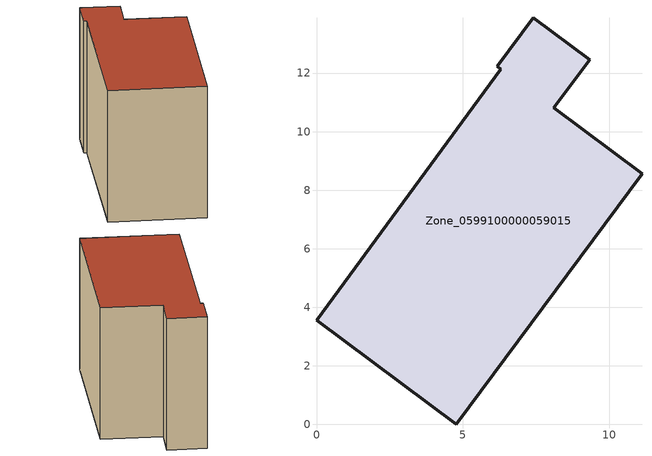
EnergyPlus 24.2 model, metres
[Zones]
Zone_0599100000059015
 floor ground (C_G): 8.11,10.81 11.12,8.55 4.78,0 0,3.55 6.3,12.13 6.17,12.24 7.4,13.89 9.33,12.45 z1.24
 wall outside (C_F): 11.12,8.55 8.11,10.81 9.33,12.45 7.4,13.89 6.17,12.24 6.3,12.13 0,3.55 4.78,0 11.12,8.55 z1.24:9.75
 roof outside (C_R): 7.4,13.89 6.17,12.24 6.3,12.13 0,3.55 4.78,0 11.12,8.55 8.11,10.81 9.33,12.45 z9.75
[BUILDING]
Pand.0599100000059015: North Axis=0; Terrain=City; Loads Convergence Tolerance Value=0.04; Temperature Convergence Tolerance Value=0.4; Solar Distribution=FullExterior; Maximum Number of Warmup Days=25; Minimum Number of Warmup Days=1
[Site:Location]
Rotterdam.The.Hague.AP_ZH_NLD Design_Conditions: Latitude=51.96; Longitude=4.45; Time Zone=1; Elevation=-4.5
[SITE:GROUNDTEMPERATURE:BUILDINGSURFACE]
18, 18, 18, 18, 18, 18, 18, 18, 18, 18, 18, 18
[MATERIAL] Thermal Absorptance=0.9; Solar Absorptance=0.7; Visible Absorptance=0.7
Name | Roughness | Thickness | Conductivity | Density | Specific Heat
G.TI.1965-1974 | MediumSmooth | 0.15 | 0.882353 | 540 | 1210
F.TI.1965-1974 | Rough | 0.3 | 0.697674 | 1920 | 840
R.TI.1965-1974 | MediumRough | 0.2 | 0.232558 | 1500 | 1000
[CONSTRUCTION]
C_G: G.TI.1965-1974
C_F: F.TI.1965-1974
C_R: R.TI.1965-1974
[ZONE]
Zone_0599100000059015: Type=1; Multiplier=1; Ceiling Height=Autocalculate; Volume=Autocalculate; Floor Area=autocalculate; Part of Total Floor Area=Yes
[ZONEINFILTRATION:DESIGNFLOWRATE]
Infil_Zone_0599100000059015: Zone or ZoneList or Space or SpaceList=Zone_0599100000059015; Schedule=AlwaysOn; Design Flow Rate Calculation Method=Flow/Area; Flow Rate per Floor Area=0.003; Constant Term Coefficient=1; Temperature Term Coefficient=0; Velocity Term Coefficient=0; Velocity Squared Term Coefficient=0
[HVACTEMPLATE:ZONE:IDEALLOADSAIRSYSTEM]
Zone_0599100000059015: Maximum Heating Supply Air Temperature=50; Minimum Cooling Supply Air Temperature=13; Maximum Heating Supply Air Humidity Ratio=0.0156; Minimum Cooling Supply Air Humidity Ratio=0.0077; Heating Limit=NoLimit; Cooling Limit=NoLimit; Dehumidification Control Type=ConstantSensibleHeatRatio; Cooling Sensible Heat Ratio=0.7; Dehumidification Setpoint=60; Humidification Control Type=None; Humidification Setpoint=30; Outdoor Air Method=None; Outdoor Air Flow Rate per Person=0.00944; Outdoor Air Flow Rate per Zone Floor Area=0; Outdoor Air Flow Rate per Zone=0; Demand Controlled Ventilation Type=None; Outdoor Air Economizer Type=NoEconomizer; Heat Recovery Type=None; Sensible Heat Recovery Effectiveness=0.7; Latent Heat Recovery Effectiveness=0.65
[ZONECONTROL:THERMOSTAT]
ThermostatControl_Zone_0599100000059015: Zone or ZoneList=Zone_0599100000059015; Control Type Schedule=DualSetpointControlType; Control 1=Thermostat_Zone_0599100000059015; Temperature Difference Between Cutout And Setpoint=0
[THERMOSTATSETPOINT:DUALSETPOINT]
Thermostat_Zone_0599100000059015: Heating Setpoint Temperature Schedule=HeatingSetpoint_Zone_0599100000059015; Cooling Setpoint Temperature Schedule=CoolingSetpoint_Zone_0599100000059015
[SCHEDULE:COMPACT]
HeatingSetpoint_Zone_0599100000059015: Through: 12/31, For: AllDays, Until: 24:00, 21
CoolingSetpoint_Zone_0599100000059015: Through: 12/31, For: AllDays, Until: 24:00, 24
DualSetpointControlType: Through: 12/31, For: AllDays, Until: 24:00, 4
AlwaysOn: Through: 12/31, For: AllDays, Until: 24:00, 1
